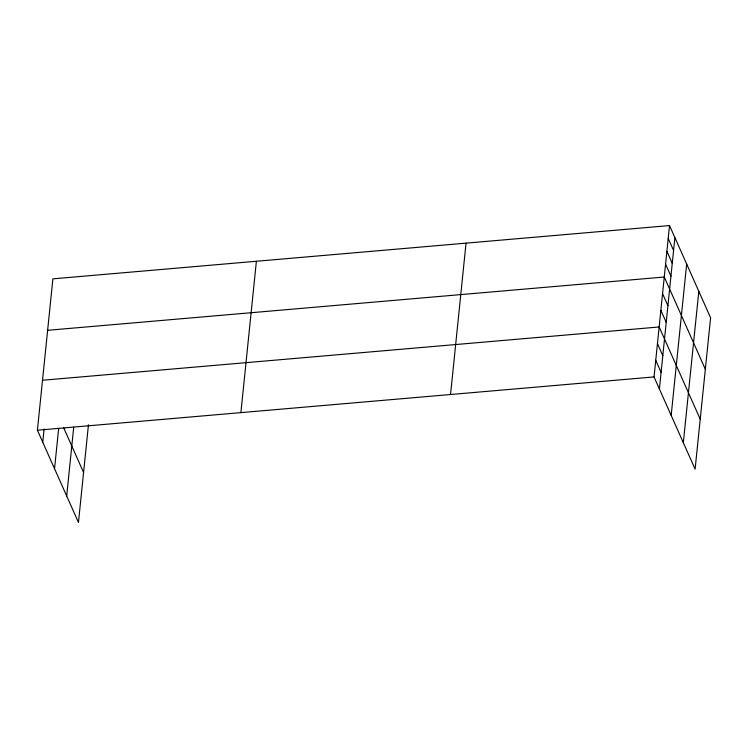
<?xml version="1.0" encoding="UTF-8"?>
<svg xmlns="http://www.w3.org/2000/svg" width="748" height="748" viewBox="0 0 748 748"><rect width="100%" height="100%" fill="white"/><g stroke="black" fill="none" stroke-linecap="round" stroke-linejoin="round"><path stroke-width="1.12" d="M88.46 424.761L78.465 522.441L37.4 430.212L52.893 278.845L669.535 225.559L710.6 317.788L695.107 469.155L654.042 376.927L669.535 225.559M42.758 442.246L44.123 428.922M54.539 468.706L58.634 428.744M66.684 495.98L73.725 427.155M240.893 412.625L256.386 261.258M450.548 394.505L466.041 243.137M659.399 388.951L674.892 237.584M671.18 415.421L686.673 264.053M683.326 442.694L698.819 291.327M47.629 330.307L664.271 277.022L705.336 369.25M42.514 380.255L659.156 326.969L700.221 419.207M37.4 430.212L654.042 376.927M668.216 238.425L673.574 250.449M666.898 251.291L672.256 263.324M665.58 264.156L670.937 276.19M662.56 293.674L667.917 305.698M660.858 310.317L666.216 322.351M657.455 343.622L662.812 355.655M655.744 360.274L661.101 372.308M63.702 427.847L83.58 472.493"/></g></svg>
